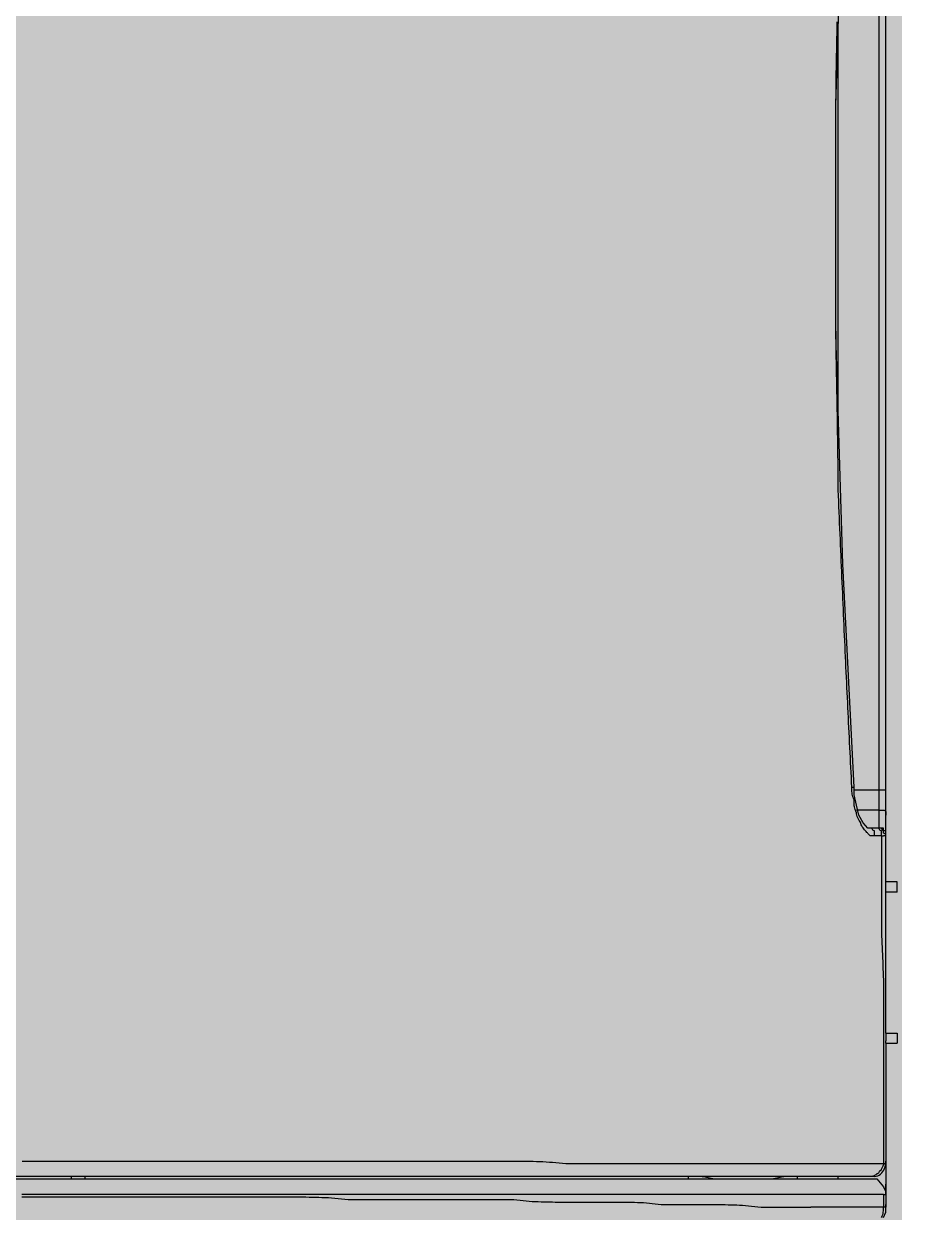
# Model space of a CAD drawing. Header units: millimetres. Extents: x 0 to 966, y -664 to 90.
# Drawn here: x 146.1 to 183, y -650 to -599.7 of the extents above; entities that cross this region are included whole.
import ezdxf

# ---------------------------------------------------------------- set-up
doc = ezdxf.new("R2010")
doc.units = ezdxf.units.MM
doc.layers.add('HDL_BODY', color=7, linetype='Continuous')
doc.layers.add('HDL_DETAIL', color=7, linetype='Continuous')

# ---------------------------------------------------------------- blocks, each defined once
blk = doc.blocks.new('M_DRGBW4.1_FRONT')
at = {"layer": 'HDL_BODY', "true_color": 0xe9e9eb}
blk.add_hatch(color=254, dxfattribs=at).paths.add_polyline_path([(0, 0), (183, 0), (183, 84), (0, 84)])
at = {"layer": 'HDL_DETAIL', "color": 251, "true_color": 0x626369}
for points in [[(182.319, 9.155), (182.319, 74.932)], [(182.033, 16.476), (182.033, 67.611)], [(180.984, 18.198), (180.508, 27.564), (180.221, 37.251), (180.221, 46.836), (180.508, 56.522), (180.984, 65.889)], [(180.89, 18.198), (180.88, 18.406), (180.87, 18.613), (180.859, 18.821), (180.849, 19.029), (180.839, 19.237), (180.828, 19.445), (180.818, 19.653), (180.808, 19.862), (180.797, 20.07), (180.787, 20.279), (180.777, 20.488), (180.767, 20.698), (180.756, 20.908), (180.746, 21.118), (180.736, 21.329), (180.726, 21.54), (180.715, 21.752), (180.705, 21.964), (180.695, 22.177), (180.685, 22.39), (180.675, 22.604), (180.664, 22.818), (180.654, 23.033), (180.644, 23.249), (180.634, 23.465), (180.624, 23.682), (180.614, 23.9), (180.604, 24.119), (180.594, 24.342), (180.584, 24.565), (180.574, 24.788), (180.564, 25.01), (180.554, 25.233), (180.545, 25.457), (180.535, 25.68), (180.525, 25.903), (180.515, 26.127), (180.505, 26.351), (180.495, 26.575), (180.485, 26.8), (180.476, 27.024), (180.466, 27.25), (180.456, 27.475), (180.446, 27.701), (180.436, 27.927), (180.427, 28.154), (180.417, 28.381), (180.407, 28.609), (180.397, 28.838), (180.387, 29.066), (180.377, 29.296), (180.367, 29.526), (180.358, 29.757), (180.348, 29.988), (180.338, 30.22), (180.328, 30.453), (180.318, 30.686), (180.318, 30.926), (180.317, 31.167), (180.315, 31.408), (180.313, 31.65), (180.311, 31.892), (180.308, 32.134), (180.305, 32.378), (180.302, 32.621), (180.298, 32.865), (180.294, 33.109), (180.29, 33.353), (180.286, 33.598), (180.281, 33.842), (180.277, 34.087), (180.272, 34.332), (180.267, 34.577), (180.263, 34.822), (180.258, 35.066), (180.253, 35.311), (180.249, 35.555), (180.245, 35.8), (180.241, 36.044), (180.237, 36.287), (180.234, 36.531), (180.231, 36.774), (180.228, 37.016), (180.226, 37.258), (180.224, 37.5), (180.222, 37.741), (180.222, 37.981), (180.221, 38.221), (180.221, 38.474), (180.221, 38.726), (180.221, 38.978), (180.221, 39.231), (180.221, 39.483), (180.221, 39.736), (180.221, 39.988), (180.221, 40.24), (180.221, 40.493), (180.221, 40.745), (180.221, 40.998), (180.221, 41.25), (180.221, 41.502), (180.221, 41.755), (180.221, 42.007), (180.221, 42.259), (180.221, 42.512), (180.221, 42.764), (180.221, 43.016), (180.221, 43.268), (180.221, 43.521), (180.221, 43.773), (180.221, 44.025), (180.221, 44.277), (180.221, 44.53), (180.221, 44.782), (180.221, 45.034), (180.221, 45.286), (180.221, 45.538), (180.221, 45.79), (180.221, 46.042), (180.221, 46.295), (180.222, 46.534), (180.222, 46.774), (180.224, 47.014), (180.226, 47.254), (180.228, 47.493), (180.231, 47.733), (180.234, 47.973), (180.237, 48.212), (180.241, 48.452), (180.245, 48.692), (180.249, 48.931), (180.253, 49.171), (180.258, 49.411), (180.263, 49.65), (180.267, 49.89), (180.272, 50.129), (180.277, 50.369)], [(180.318, 34.023), (180.318, 50.062)], [(180.89, 18.198), (180.984, 18.198)], [(181.46, 16.368), (181.425, 16.408), (181.391, 16.449), (181.359, 16.489), (181.33, 16.53), (181.306, 16.57), (181.287, 16.61), (181.274, 16.651), (181.27, 16.691), (181.235, 16.736), (181.201, 16.789), (181.169, 16.846), (181.14, 16.906), (181.116, 16.966), (181.097, 17.024), (181.085, 17.076), (181.08, 17.121), (181.052, 17.19), (181.029, 17.251), (181.012, 17.309), (181, 17.364), (180.992, 17.418), (180.987, 17.472), (180.985, 17.53), (180.984, 17.592), (180.984, 17.66), (180.956, 17.728), (180.934, 17.79), (180.918, 17.847), (180.906, 17.902), (180.899, 17.956), (180.894, 18.011), (180.891, 18.068), (180.891, 18.13), (180.89, 18.198)], [(180.984, 17.875), (180.984, 18.198)], [(180.984, 18.09), (182.319, 18.09)], [(181.46, 16.583), (181.367, 16.691), (181.177, 17.014), (181.08, 17.444), (180.984, 17.875)], [(182.033, 17.229), (181.08, 17.229)], [(182.033, 17.229), (182.08, 17.229), (182.114, 17.229), (182.143, 17.229), (182.176, 17.229), (182.222, 17.229), (182.229, 17.229), (182.247, 17.225), (182.271, 17.216), (182.294, 17.197), (182.312, 17.167), (182.319, 17.121), (182.319, 17.014)], [(181.556, 16.476), (181.46, 16.583)], [(181.843, 16.153), (181.795, 16.153), (181.761, 16.153), (181.732, 16.153), (181.699, 16.153), (181.653, 16.153), (181.617, 16.193), (181.589, 16.224), (181.567, 16.249), (181.546, 16.272), (181.523, 16.297), (181.496, 16.328), (181.46, 16.368)], [(181.653, 16.476), (181.556, 16.476)], [(182.033, 16.476), (181.556, 16.476)], [(181.653, 16.476), (181.556, 16.476)], [(181.843, 16.153), (181.843, 16.26), (181.843, 16.368), (181.802, 16.376), (181.775, 16.396), (181.758, 16.422), (181.75, 16.448), (181.747, 16.468), (181.746, 16.476), (181.653, 16.476)], [(181.746, 16.476), (181.653, 16.476)], [(181.939, 16.476), (181.746, 16.476)], [(182.129, 16.153), (181.843, 16.153)], [(182.129, 16.153), (182.129, 16.26), (182.129, 16.368), (182.088, 16.376), (182.061, 16.396), (182.045, 16.422), (182.036, 16.448), (182.033, 16.468), (182.033, 16.476), (181.939, 16.476)], [(182.033, 16.476), (181.939, 16.476)], [(182.129, 16.476), (182.129, 16.476), (182.033, 16.476)], [(182.319, 16.153), (182.318, 16.161), (182.315, 16.181), (182.307, 16.207), (182.29, 16.232), (182.263, 16.252), (182.222, 16.26), (182.222, 16.306), (182.219, 16.34), (182.211, 16.368), (182.195, 16.396), (182.168, 16.43), (182.129, 16.476), (182.033, 16.476)], [(182.319, 16.26), (182.319, 16.368), (182.226, 16.368), (182.226, 16.476), (182.129, 16.476)], [(182.129, 16.153), (182.222, 16.153)], [(182.129, 16.153), (182.129, 15.984), (182.129, 15.817), (182.129, 15.651), (182.129, 15.486), (182.129, 15.322), (182.129, 15.159), (182.129, 14.996), (182.129, 14.834), (182.129, 14.673), (182.129, 14.511), (182.129, 14.35), (182.129, 14.188), (182.129, 14.026), (182.129, 13.864), (182.129, 13.701), (182.129, 13.538), (182.129, 13.374), (182.129, 13.209), (182.129, 13.043), (182.129, 12.876), (182.129, 12.708), (182.13, 12.554), (182.131, 12.4), (182.134, 12.246), (182.138, 12.093), (182.142, 11.939), (182.148, 11.785), (182.153, 11.631), (182.159, 11.477), (182.166, 11.324), (182.172, 11.17), (182.179, 11.016), (182.186, 10.862), (182.192, 10.708), (182.198, 10.555), (182.204, 10.401), (182.209, 10.247), (182.213, 10.093), (182.217, 9.939), (182.22, 9.786), (182.222, 9.632), (182.222, 9.478), (182.222, 9.338), (182.222, 9.2), (182.222, 9.065), (182.222, 8.931), (182.222, 8.8), (182.222, 8.67), (182.222, 8.542), (182.222, 8.415), (182.222, 8.29), (182.222, 8.165), (182.222, 8.042), (182.222, 7.919), (182.222, 7.797), (182.222, 7.675), (182.222, 7.554), (182.222, 7.433)], [(182.319, 16.153), (182.222, 16.153)], [(182.319, 16.153), (182.319, 16.153), (182.319, 16.26)], [(182.795, 14.215), (182.319, 14.215)], [(182.795, 13.784), (182.795, 14.215)], [(182.795, 13.784), (182.319, 13.784)], [(182.319, 7.863), (182.319, 7.943), (182.319, 8.033), (182.319, 8.131), (182.319, 8.234), (182.319, 8.343), (182.319, 8.453), (182.319, 8.565), (182.319, 8.676), (182.319, 8.784), (182.319, 8.888), (182.319, 8.986), (182.319, 9.075), (182.319, 9.155)], [(182.319, 7.863), (182.795, 7.863)], [(182.319, 7.863), (182.319, 7.817), (182.319, 7.771), (182.319, 7.725), (182.319, 7.679), (182.319, 7.633), (182.319, 7.586), (182.319, 7.54)], [(182.795, 7.863), (182.795, 7.433)], [(182.222, 7.433), (182.222, 7.339), (182.222, 7.242), (182.222, 7.143), (182.222, 7.042), (182.222, 6.94), (182.222, 6.837), (182.222, 6.733), (182.222, 6.629), (182.222, 6.526), (182.222, 6.424), (182.222, 6.323), (182.222, 6.224), (182.222, 6.127), (182.222, 6.033), (182.222, 5.872), (182.222, 5.71), (182.222, 5.549), (182.222, 5.387), (182.222, 5.226), (182.222, 5.064), (182.222, 4.903), (182.222, 4.741), (182.222, 4.58), (182.222, 4.418), (182.222, 4.257), (182.222, 4.095), (182.222, 3.934), (182.222, 3.772), (182.222, 3.611), (182.222, 3.45), (182.222, 3.288), (182.222, 3.127), (182.222, 2.965), (182.222, 2.804), (182.222, 2.642), (182.222, 2.481)], [(182.319, 7.433), (182.319, 7.54)], [(182.319, 7.433), (182.795, 7.433)], [(182.319, 7.433), (182.319, 0.651)], [(146.036, 2.481), (146.176, 2.481), (146.317, 2.481), (146.459, 2.481), (146.602, 2.481), (146.746, 2.481), (146.892, 2.481), (147.038, 2.481), (147.186, 2.481), (147.336, 2.481), (147.472, 2.481), (147.61, 2.481), (147.749, 2.481), (147.889, 2.481), (148.03, 2.481), (148.172, 2.481), (148.314, 2.481), (148.457, 2.481), (148.6, 2.481), (148.743, 2.481), (148.886, 2.481), (149.028, 2.481), (149.17, 2.481), (149.312, 2.481), (149.453, 2.481), (149.593, 2.481), (149.732, 2.481), (149.87, 2.481), (150.006, 2.481), (150.157, 2.481), (150.307, 2.481), (150.457, 2.481), (150.608, 2.481), (150.758, 2.481), (150.908, 2.481), (151.059, 2.481), (151.209, 2.481), (151.36, 2.481), (151.51, 2.481), (151.661, 2.481), (151.811, 2.481), (151.962, 2.481), (152.113, 2.481), (152.263, 2.481), (152.414, 2.481), (152.565, 2.481), (152.715, 2.481), (152.866, 2.481), (153.016, 2.481), (153.164, 2.481), (153.311, 2.481), (153.457, 2.481), (153.602, 2.481), (153.746, 2.481), (153.89, 2.481), (154.033, 2.481), (154.176, 2.481), (154.319, 2.481), (154.463, 2.481), (154.606, 2.481), (154.75, 2.481), (154.894, 2.481), (155.039, 2.481), (155.185, 2.481), (155.332, 2.481), (155.48, 2.481), (155.63, 2.481), (155.78, 2.481), (155.93, 2.481), (156.081, 2.481), (156.231, 2.481), (156.382, 2.481), (156.532, 2.481), (156.682, 2.481), (156.833, 2.481), (156.983, 2.481), (157.134, 2.481), (157.284, 2.481), (157.435, 2.481), (157.585, 2.481), (157.736, 2.481), (157.887, 2.481), (158.037, 2.481), (158.188, 2.481), (158.339, 2.481), (158.49, 2.481), (158.626, 2.481), (158.763, 2.481), (158.902, 2.481), (159.043, 2.481), (159.184, 2.481), (159.327, 2.481), (159.471, 2.481), (159.616, 2.481), (159.762, 2.481), (159.909, 2.481), (160.056, 2.481), (160.205, 2.481), (160.353, 2.481), (160.503, 2.481), (160.652, 2.481), (160.802, 2.481), (160.953, 2.481), (161.103, 2.481), (161.253, 2.481), (161.389, 2.481), (161.524, 2.481), (161.66, 2.481), (161.796, 2.481), (161.933, 2.481), (162.069, 2.481), (162.206, 2.481), (162.344, 2.481), (162.483, 2.481), (162.622, 2.481), (162.762, 2.481), (162.903, 2.481), (163.045, 2.481), (163.188, 2.481), (163.332, 2.481), (163.478, 2.481), (163.625, 2.481), (163.773, 2.481), (163.923, 2.481), (164.051, 2.481), (164.181, 2.481), (164.312, 2.481), (164.445, 2.481), (164.578, 2.481), (164.714, 2.481), (164.85, 2.481), (164.987, 2.481), (165.126, 2.481), (165.265, 2.481), (165.405, 2.481), (165.546, 2.481), (165.687, 2.481), (165.829, 2.481), (165.972, 2.481), (166.115, 2.481), (166.257, 2.481), (166.401, 2.481), (166.543, 2.481), (166.684, 2.481), (166.823, 2.48), (166.961, 2.479), (167.098, 2.478), (167.234, 2.477), (167.37, 2.474), (167.505, 2.471), (167.64, 2.467), (167.775, 2.462), (167.911, 2.456), (168.046, 2.449), (168.182, 2.44), (168.319, 2.43), (168.457, 2.418), (168.596, 2.405), (168.736, 2.39), (168.878, 2.373), (169.012, 2.373), (169.147, 2.373), (169.281, 2.373), (169.416, 2.373), (169.551, 2.373), (169.685, 2.373), (169.82, 2.373), (169.954, 2.373), (170.089, 2.373), (170.223, 2.373), (170.358, 2.373), (170.492, 2.373), (170.627, 2.373), (170.761, 2.373), (170.896, 2.373), (171.031, 2.373), (171.165, 2.373)], [(171.165, 2.373), (171.262, 2.373)], [(171.262, 2.373), (171.395, 2.373), (171.527, 2.373), (171.657, 2.373), (171.786, 2.373), (171.912, 2.373), (172.038, 2.373), (172.162, 2.373), (172.285, 2.373), (172.408, 2.373), (172.529, 2.373), (172.649, 2.373), (172.768, 2.373), (172.887, 2.373), (173.006, 2.373), (173.124, 2.373), (173.242, 2.373), (173.359, 2.373), (173.484, 2.373), (173.609, 2.373), (173.734, 2.373), (173.859, 2.373), (173.984, 2.373), (174.109, 2.373), (174.235, 2.373), (174.36, 2.373), (174.485, 2.373), (174.61, 2.373), (174.735, 2.373), (174.86, 2.373), (174.985, 2.373), (175.11, 2.373), (175.235, 2.373), (175.36, 2.373), (175.485, 2.373), (175.607, 2.373), (175.727, 2.373), (175.845, 2.373), (175.961, 2.373), (176.076, 2.373), (176.19, 2.373), (176.302, 2.373), (176.413, 2.373), (176.523, 2.373), (176.632, 2.373), (176.741, 2.373), (176.849, 2.373), (176.957, 2.373), (177.064, 2.373), (177.171, 2.373), (177.285, 2.373), (177.396, 2.373), (177.505, 2.373), (177.613, 2.373), (177.719, 2.373), (177.825, 2.373), (177.93, 2.373), (178.035, 2.373), (178.14, 2.373), (178.245, 2.373), (178.352, 2.373), (178.459, 2.373), (178.569, 2.373), (178.68, 2.373), (178.793, 2.373), (178.901, 2.373), (179.006, 2.373), (179.11, 2.373), (179.211, 2.373), (179.311, 2.373), (179.41, 2.373), (179.509, 2.373), (179.608, 2.373), (179.708, 2.373), (179.81, 2.373), (179.913, 2.373), (180.019, 2.373), (180.128, 2.373), (180.223, 2.373), (180.318, 2.373), (180.413, 2.373), (180.508, 2.373), (180.604, 2.373), (180.699, 2.373), (180.794, 2.373), (180.89, 2.373), (180.985, 2.373), (181.08, 2.373), (181.175, 2.373), (181.27, 2.373), (181.35, 2.373), (181.435, 2.373), (181.522, 2.373), (181.611, 2.373), (181.702, 2.373), (181.793, 2.373), (181.883, 2.373), (181.972, 2.373), (182.059, 2.373), (182.143, 2.373), (182.222, 2.373)], [(181.843, 1.835), (181.912, 1.841), (181.977, 1.86), (182.038, 1.89), (182.093, 1.93), (182.144, 1.98), (182.188, 2.037), (182.227, 2.1), (182.259, 2.17), (182.285, 2.243), (182.303, 2.321), (182.315, 2.4), (182.319, 2.481)], [(182.222, 2.373), (182.222, 2.365), (182.219, 2.341), (182.211, 2.306), (182.195, 2.261), (182.168, 2.211), (182.129, 2.158), (182.129, 2.15), (182.125, 2.13), (182.117, 2.104), (182.1, 2.078), (182.073, 2.058), (182.033, 2.05), (182.026, 2.005), (182.008, 1.974), (181.986, 1.956), (181.963, 1.946), (181.946, 1.943), (181.939, 1.942)], [(182.222, 2.373), (182.319, 2.373), (182.319, 2.481)], [(182.226, 2.481), (182.226, 2.373)], [(118.836, 1.727), (181.939, 1.727)], [(181.843, 1.835), (122.648, 1.835)], [(148.098, 1.727), (148.098, 1.835)], [(148.671, 1.727), (148.671, 1.835)], [(174.025, 1.727), (174.025, 1.835)], [(174.598, 1.835), (174.661, 1.831), (174.725, 1.821), (174.788, 1.807), (174.852, 1.79), (174.916, 1.772), (174.98, 1.755), (175.043, 1.741), (175.107, 1.731), (175.17, 1.727)], [(177.458, 1.727), (177.524, 1.731), (177.595, 1.741), (177.669, 1.755), (177.743, 1.772), (177.814, 1.79), (177.881, 1.807), (177.941, 1.821), (177.992, 1.831), (178.03, 1.835)], [(178.603, 1.727), (178.603, 1.835)], [(180.318, 1.727), (180.318, 1.835)], [(181.939, 1.942), (181.891, 1.897), (181.846, 1.867), (181.807, 1.848), (181.775, 1.839), (181.754, 1.835), (181.746, 1.835)], [(181.939, 1.727), (182.226, 1.404)], [(182.319, 1.189), (182.319, 1.235), (182.319, 1.281), (182.319, 1.327), (182.319, 1.373), (182.319, 1.419), (182.319, 1.466), (182.319, 1.512)], [(146.01, 0.974), (146.17, 0.974), (146.329, 0.974), (146.487, 0.974), (146.645, 0.974), (146.802, 0.974), (146.959, 0.974), (147.116, 0.974), (147.272, 0.974), (147.429, 0.974), (147.586, 0.974), (147.743, 0.974), (147.9, 0.974), (148.058, 0.974), (148.217, 0.974), (148.377, 0.974), (148.537, 0.974), (148.698, 0.974), (148.861, 0.974), (149.018, 0.974), (149.173, 0.974), (149.327, 0.974), (149.48, 0.974), (149.632, 0.974), (149.784, 0.974), (149.935, 0.974), (150.086, 0.974), (150.236, 0.974), (150.386, 0.974), (150.536, 0.974), (150.686, 0.974), (150.837, 0.974), (150.988, 0.974), (151.139, 0.974), (151.292, 0.974), (151.445, 0.974), (151.599, 0.974), (151.754, 0.974), (151.911, 0.974), (152.047, 0.974), (152.185, 0.974), (152.324, 0.974), (152.465, 0.974), (152.607, 0.974), (152.75, 0.974), (152.894, 0.974), (153.039, 0.974), (153.185, 0.974), (153.331, 0.974), (153.479, 0.974), (153.627, 0.974), (153.776, 0.974), (153.925, 0.974), (154.075, 0.974), (154.225, 0.974), (154.376, 0.974), (154.527, 0.974), (154.677, 0.974), (154.82, 0.974), (154.963, 0.974), (155.106, 0.974), (155.248, 0.974), (155.391, 0.974), (155.534, 0.974), (155.677, 0.974), (155.82, 0.974), (155.963, 0.974), (156.106, 0.974), (156.249, 0.974), (156.392, 0.974), (156.535, 0.974), (156.679, 0.974), (156.822, 0.974), (156.965, 0.974), (157.108, 0.974), (157.251, 0.974), (157.393, 0.974), (157.533, 0.973), (157.672, 0.973), (157.81, 0.972), (157.947, 0.971), (158.083, 0.97), (158.218, 0.967), (158.354, 0.964), (158.489, 0.96), (158.624, 0.955), (158.759, 0.949), (158.894, 0.942), (159.031, 0.933), (159.168, 0.923), (159.306, 0.911), (159.445, 0.898), (159.586, 0.883), (159.728, 0.866), (159.856, 0.866), (159.986, 0.866), (160.117, 0.866), (160.249, 0.866), (160.382, 0.866), (160.516, 0.866), (160.65, 0.866), (160.785, 0.866), (160.92, 0.866), (161.055, 0.866), (161.19, 0.866), (161.325, 0.866), (161.459, 0.866), (161.592, 0.866), (161.724, 0.866), (161.855, 0.866), (161.984, 0.866), (162.112, 0.866), (162.24, 0.866), (162.37, 0.866), (162.5, 0.866), (162.632, 0.866), (162.765, 0.866), (162.899, 0.866), (163.033, 0.866), (163.168, 0.866), (163.303, 0.866), (163.437, 0.866), (163.572, 0.866), (163.706, 0.866), (163.84, 0.866), (163.973, 0.866), (164.105, 0.866), (164.236, 0.866), (164.365, 0.866), (164.493, 0.866), (164.626, 0.866), (164.758, 0.866), (164.889, 0.866), (165.018, 0.866), (165.146, 0.866), (165.273, 0.866), (165.4, 0.866), (165.527, 0.866), (165.653, 0.866), (165.779, 0.866), (165.906, 0.866), (166.034, 0.866), (166.162, 0.866), (166.291, 0.866), (166.421, 0.866), (166.553, 0.866), (166.687, 0.866), (166.82, 0.848), (166.952, 0.832), (167.082, 0.818), (167.21, 0.806), (167.337, 0.796), (167.463, 0.787), (167.587, 0.78), (167.71, 0.774), (167.832, 0.769), (167.953, 0.766), (168.073, 0.763), (168.192, 0.761), (168.311, 0.76), (168.43, 0.759), (168.548, 0.758), (168.666, 0.758), (168.784, 0.758), (168.918, 0.758), (169.05, 0.758), (169.18, 0.758), (169.308, 0.758), (169.435, 0.758), (169.56, 0.758), (169.684, 0.758), (169.807, 0.758), (169.929, 0.758), (170.05, 0.758), (170.17, 0.758), (170.29, 0.758), (170.409, 0.758), (170.528, 0.758), (170.646, 0.758), (170.764, 0.758), (170.882, 0.758), (171.007, 0.758), (171.132, 0.758), (171.257, 0.757), (171.382, 0.757), (171.506, 0.755), (171.631, 0.753), (171.756, 0.749), (171.881, 0.745), (172.006, 0.739), (172.131, 0.732), (172.257, 0.723), (172.382, 0.713), (172.507, 0.7), (172.632, 0.686), (172.758, 0.669), (172.883, 0.651), (173.001, 0.651), (173.118, 0.651), (173.236, 0.651), (173.355, 0.651), (173.474, 0.651), (173.593, 0.651), (173.714, 0.651), (173.835, 0.651), (173.957, 0.651), (174.08, 0.651), (174.204, 0.651), (174.33, 0.651), (174.457, 0.651), (174.585, 0.651), (174.715, 0.651), (174.847, 0.651), (174.981, 0.651), (175.098, 0.651), (175.216, 0.65), (175.334, 0.65), (175.452, 0.649), (175.571, 0.648), (175.69, 0.646), (175.81, 0.643), (175.931, 0.639), (176.053, 0.635), (176.175, 0.629), (176.299, 0.621), (176.425, 0.613), (176.552, 0.602), (176.68, 0.59), (176.81, 0.577), (176.941, 0.561), (177.075, 0.543), (177.193, 0.543), (177.311, 0.543), (177.429, 0.543), (177.548, 0.543), (177.667, 0.543), (177.787, 0.543), (177.907, 0.543), (178.028, 0.543), (178.15, 0.543), (178.273, 0.543), (178.397, 0.543), (178.522, 0.543), (178.649, 0.543), (178.777, 0.543), (178.907, 0.543), (179.039, 0.543), (179.173, 0.543)], [(174.408, 1.081), (174.345, 1.081), (174.281, 1.081), (174.217, 1.081), (174.154, 1.081), (174.09, 1.081), (174.026, 1.081), (173.962, 1.081), (173.899, 1.081), (173.835, 1.081), (173.641, 1.081), (173.446, 1.081), (173.252, 1.081), (173.057, 1.081), (172.862, 1.081), (172.667, 1.081), (172.472, 1.081), (172.276, 1.081), (172.081, 1.081), (171.885, 1.081), (171.688, 1.081), (171.491, 1.081), (171.294, 1.081), (171.096, 1.081), (170.898, 1.081), (170.699, 1.081), (170.5, 1.081), (170.3, 1.081), (170.099, 1.081), (169.897, 1.081), (169.695, 1.081), (169.492, 1.081), (169.288, 1.081), (169.083, 1.081), (168.878, 1.081), (168.677, 1.081), (168.475, 1.081), (168.274, 1.081), (168.073, 1.081), (167.872, 1.081), (167.67, 1.081), (167.469, 1.081), (167.268, 1.081), (167.067, 1.081), (166.865, 1.081), (166.664, 1.081), (166.463, 1.081), (166.262, 1.081), (166.06, 1.081), (165.859, 1.081), (165.658, 1.081), (165.457, 1.081), (165.255, 1.081), (165.054, 1.081), (164.853, 1.081), (164.652, 1.081), (164.45, 1.081), (164.249, 1.081), (164.048, 1.081), (163.847, 1.081), (163.645, 1.081), (163.444, 1.081), (163.23, 1.081), (163.015, 1.081), (162.801, 1.081), (162.586, 1.081), (162.372, 1.081), (162.157, 1.081), (161.942, 1.081), (161.727, 1.081), (161.511, 1.081), (161.296, 1.081), (161.08, 1.081), (160.864, 1.081), (160.647, 1.081), (160.43, 1.081), (160.213, 1.081), (159.996, 1.081), (159.778, 1.081), (159.559, 1.081), (159.34, 1.081), (159.121, 1.081), (158.901, 1.081), (158.681, 1.081), (158.459, 1.081), (158.238, 1.081), (158.015, 1.081), (157.792, 1.081), (157.569, 1.081), (157.344, 1.081), (157.127, 1.081), (156.909, 1.081), (156.691, 1.081), (156.471, 1.081), (156.252, 1.081), (156.031, 1.081), (155.81, 1.081), (155.589, 1.081), (155.367, 1.081), (155.145, 1.081), (154.922, 1.081), (154.699, 1.081), (154.475, 1.081), (154.252, 1.081), (154.027, 1.081), (153.803, 1.081), (153.578, 1.081), (153.352, 1.081), (153.127, 1.081), (152.901, 1.081), (152.675, 1.081), (152.449, 1.081), (152.223, 1.081), (151.996, 1.081), (151.769, 1.081), (151.543, 1.081), (151.316, 1.081), (151.089, 1.081), (150.862, 1.081), (150.635, 1.081), (150.407, 1.081), (150.179, 1.081), (149.95, 1.081), (149.721, 1.081), (149.491, 1.081), (149.261, 1.081), (149.031, 1.081), (148.8, 1.081), (148.569, 1.081), (148.338, 1.081), (148.106, 1.081), (147.875, 1.081), (147.643, 1.081), (147.411, 1.081), (147.179, 1.081), (146.948, 1.081), (146.716, 1.081), (146.485, 1.081), (146.254, 1.081), (146.023, 1.081)], [(178.22, 1.081), (178.172, 1.081), (178.125, 1.081), (178.077, 1.081), (178.03, 1.081), (177.982, 1.081), (177.934, 1.081), (177.771, 1.081), (177.607, 1.081), (177.444, 1.081), (177.28, 1.081), (177.116, 1.081), (176.952, 1.081), (176.787, 1.081), (176.622, 1.081), (176.457, 1.081), (176.29, 1.081), (176.124, 1.081), (175.956, 1.081), (175.788, 1.081), (175.619, 1.081), (175.449, 1.081), (175.278, 1.081), (175.106, 1.081), (174.933, 1.081), (174.759, 1.081), (174.584, 1.081), (174.408, 1.081)], [(182.222, 1.081), (182.129, 1.081), (182.039, 1.081), (181.952, 1.081), (181.867, 1.081), (181.783, 1.081), (181.7, 1.081), (181.616, 1.081), (181.532, 1.081), (181.447, 1.081), (181.36, 1.081), (181.27, 1.081), (181.177, 1.081), (181.033, 1.081), (180.888, 1.081), (180.741, 1.081), (180.594, 1.081), (180.446, 1.081), (180.297, 1.081), (180.147, 1.081), (179.998, 1.081), (179.847, 1.081), (179.697, 1.081), (179.547, 1.081), (179.397, 1.081), (179.247, 1.081), (179.098, 1.081), (178.95, 1.081), (178.802, 1.081), (178.655, 1.081), (178.509, 1.081), (178.364, 1.081), (178.22, 1.081)], [(182.222, 1.081), (182.319, 1.081), (182.319, 1.189)], [(182.226, 1.404), (182.319, 1.189)], [(182.226, 1.081), (182.226, 0.651)], [(182.222, 0.543), (182.143, 0.543), (182.059, 0.543), (181.972, 0.543), (181.883, 0.543), (181.793, 0.543), (181.702, 0.543), (181.611, 0.543), (181.522, 0.543), (181.435, 0.543), (181.35, 0.543), (181.27, 0.543), (181.19, 0.543), (181.106, 0.543), (181.019, 0.543), (180.93, 0.543), (180.839, 0.543), (180.749, 0.543), (180.658, 0.543), (180.569, 0.543), (180.482, 0.543), (180.398, 0.543), (180.318, 0.543), (180.222, 0.543), (180.127, 0.543), (180.031, 0.543), (179.936, 0.543), (179.84, 0.543), (179.745, 0.543), (179.65, 0.543), (179.555, 0.543), (179.459, 0.543), (179.364, 0.543), (179.268, 0.543), (179.173, 0.543)], [(182.129, 0.112), (182.16, 0.157), (182.183, 0.21), (182.2, 0.267), (182.211, 0.328), (182.217, 0.388), (182.221, 0.445), (182.222, 0.498), (182.222, 0.543)], [(182.319, 0.651), (182.319, 0.651), (182.319, 0.543), (182.222, 0.543)], [(182.226, 0.651), (182.226, 0.543)], [(182.226, 0.112), (182.319, 0.328), (182.319, 0.543)], [(182.319, 0.543), (182.319, 0.651)]]:
    blk.add_lwpolyline(points, dxfattribs=at)
for points in [[(180.89, 18.198), (180.89, 18.198)], [(181.46, 16.368), (181.46, 16.368)], [(181.556, 16.476), (181.556, 16.476)], [(182.033, 16.476), (182.033, 16.476)], [(182.319, 16.153), (182.319, 16.153)]]:
    blk.add_lwpolyline(points, close=True, dxfattribs=at)

msp = doc.modelspace()

# ---------------------------------------------------------------- block references
msp.add_blockref('M_DRGBW4.1_FRONT', (0, -650))

doc.saveas('drawing.dxf')
